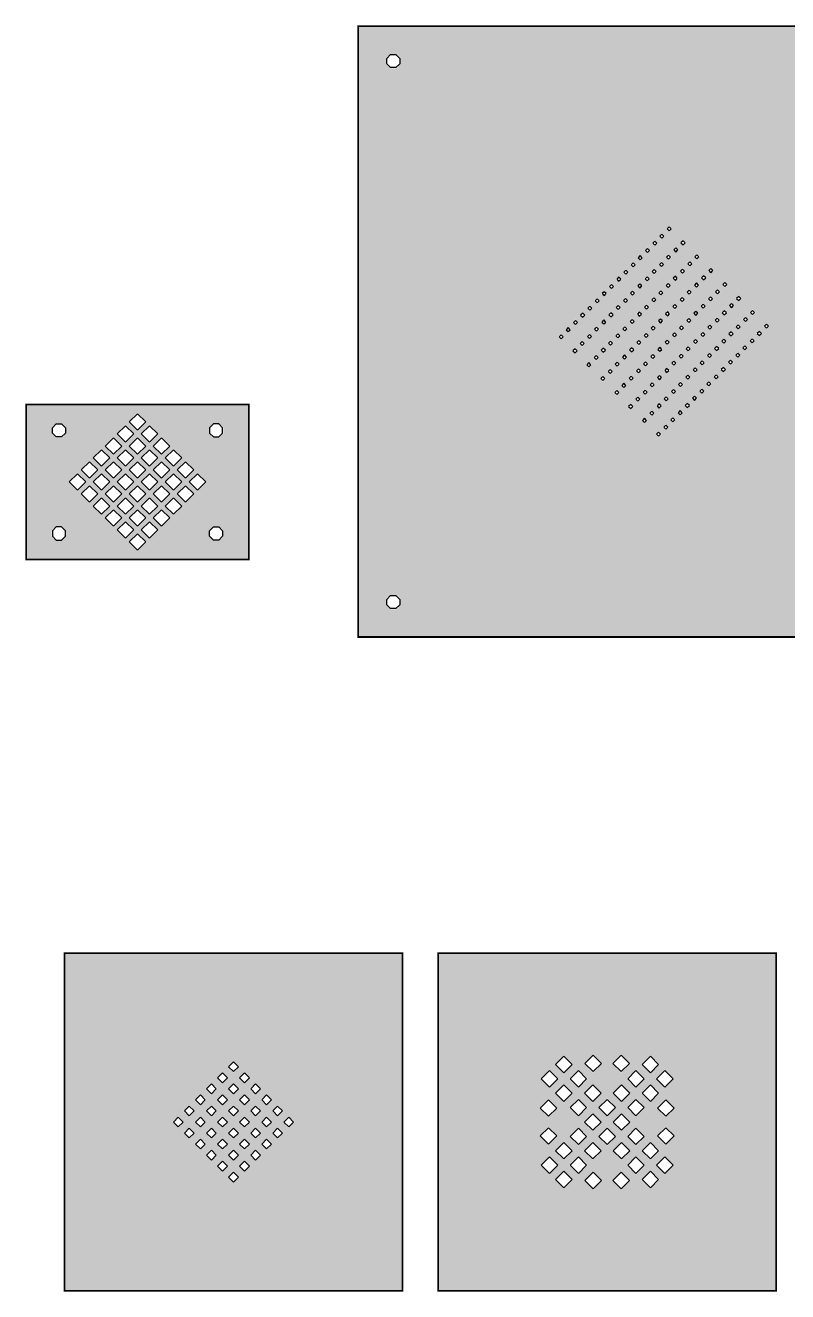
# Model space of a CAD drawing. Extents: x -11195 to 77029, y -42191 to 8336.
# Drawn here: x 9793 to 21021, y -10322 to 8336 of the extents above; entities that cross this region are included whole.
import ezdxf

# ---------------------------------------------------------------- set-up
doc = ezdxf.new("R2010")
doc.units = 13
doc.header["$MEASUREMENT"] = 0
doc.layers.get('0').update_dxf_attribs({"color": 6})
for name, color, linetype in [('L14D0 Au', 2, 'Continuous'), ('L16D0 Col', 254, 'Continuous'), ('L20D0 Key', 8, 'Continuous')]:
    doc.layers.add(name, color=color, linetype=linetype)

# ---------------------------------------------------------------- blocks, each defined once
blk = doc.blocks.new('SMALLPOST')
at = {"layer": 'L20D0 Key'}
blk.add_lwpolyline([(-39.799, -96.083), (-96.083, -39.799), (-96.083, 39.799), (-39.799, 96.083), (39.799, 96.083), (96.083, 39.799), (96.083, -39.799), (39.799, -96.083)], close=True, dxfattribs=at)
blk = doc.blocks.new('36.208.L')
at = {"layer": 'L14D0 Au'}
h = blk.add_hatch(color=256, dxfattribs=at)
h.dxf.hatch_style = 1
h.paths.add_polyline_path([(2755, 2005), (2842, 2005), (2905, 1943), (2905, 1855), (2842, 1793), (2755, 1793), (2692, 1855), (2692, 1943)], flags=16)
h.paths.add_polyline_path([(525, 275), (438, 275), (375, 337), (375, 425), (438, 487), (525, 487), (588, 425), (588, 337)], flags=16)
h.paths.add_polyline_path([(525, 2005), (438, 2005), (375, 1943), (375, 1855), (438, 1793), (525, 1793), (588, 1855), (588, 1943)], flags=16)
h.paths.add_polyline_path([(2755, 275), (2842, 275), (2905, 337), (2905, 425), (2842, 487), (2755, 487), (2692, 425), (2692, 337)], flags=16)
h.paths.add_polyline_path([(3270, 2270), (3270, 10), (10, 10), (10, 2270)])
h.paths.add_polyline_path([(1776, 2024), (1640, 2160), (1504, 2024), (1640, 1888)], flags=16)
h.paths.add_polyline_path([(1953, 1847), (1817, 1983), (1681, 1847), (1817, 1711)], flags=16)
h.paths.add_polyline_path([(2129, 1670), (1994, 1806), (1858, 1670), (1994, 1535)], flags=16)
h.paths.add_polyline_path([(2306, 1494), (2170, 1629), (2035, 1494), (2170, 1358)], flags=16)
h.paths.add_polyline_path([(2483, 1317), (2347, 1453), (2211, 1317), (2347, 1181)], flags=16)
h.paths.add_polyline_path([(2660, 1140), (2524, 1276), (2388, 1140), (2524, 1004)], flags=16)
h.paths.add_polyline_path([(1599, 1847), (1463, 1983), (1327, 1847), (1463, 1711)], flags=16)
h.paths.add_polyline_path([(1776, 1670), (1640, 1806), (1504, 1670), (1640, 1535)], flags=16)
h.paths.add_polyline_path([(1953, 1494), (1817, 1629), (1681, 1494), (1817, 1358)], flags=16)
h.paths.add_polyline_path([(2129, 1317), (1994, 1453), (1858, 1317), (1994, 1181)], flags=16)
h.paths.add_polyline_path([(2306, 1140), (2170, 1276), (2035, 1140), (2170, 1004)], flags=16)
h.paths.add_polyline_path([(2483, 963), (2347, 1099), (2211, 963), (2347, 827)], flags=16)
h.paths.add_polyline_path([(1422, 1670), (1286, 1806), (1151, 1670), (1286, 1535)], flags=16)
h.paths.add_polyline_path([(1599, 1494), (1463, 1629), (1327, 1494), (1463, 1358)], flags=16)
h.paths.add_polyline_path([(1776, 1317), (1640, 1453), (1504, 1317), (1640, 1181)], flags=16)
h.paths.add_polyline_path([(1953, 1140), (1817, 1276), (1681, 1140), (1817, 1004)], flags=16)
h.paths.add_polyline_path([(2129, 963), (1994, 1099), (1858, 963), (1994, 827)], flags=16)
h.paths.add_polyline_path([(2306, 786), (2170, 922), (2035, 786), (2170, 651)], flags=16)
h.paths.add_polyline_path([(1245, 1494), (1110, 1629), (974, 1494), (1110, 1358)], flags=16)
h.paths.add_polyline_path([(1422, 1317), (1286, 1453), (1151, 1317), (1286, 1181)], flags=16)
h.paths.add_polyline_path([(1599, 1140), (1463, 1276), (1327, 1140), (1463, 1004)], flags=16)
h.paths.add_polyline_path([(1776, 963), (1640, 1099), (1504, 963), (1640, 827)], flags=16)
h.paths.add_polyline_path([(1953, 786), (1817, 922), (1681, 786), (1817, 651)], flags=16)
h.paths.add_polyline_path([(2129, 610), (1994, 745), (1858, 610), (1994, 474)], flags=16)
h.paths.add_polyline_path([(1069, 1317), (933, 1453), (797, 1317), (933, 1181)], flags=16)
h.paths.add_polyline_path([(1245, 1140), (1110, 1276), (974, 1140), (1110, 1004)], flags=16)
h.paths.add_polyline_path([(1422, 963), (1286, 1099), (1151, 963), (1286, 827)], flags=16)
h.paths.add_polyline_path([(1599, 786), (1463, 922), (1327, 786), (1463, 651)], flags=16)
h.paths.add_polyline_path([(1776, 610), (1640, 745), (1504, 610), (1640, 474)], flags=16)
h.paths.add_polyline_path([(1953, 433), (1817, 569), (1681, 433), (1817, 297)], flags=16)
h.paths.add_polyline_path([(892, 1140), (756, 1276), (620, 1140), (756, 1004)], flags=16)
h.paths.add_polyline_path([(1069, 963), (933, 1099), (797, 963), (933, 827)], flags=16)
h.paths.add_polyline_path([(1245, 786), (1110, 922), (974, 786), (1110, 651)], flags=16)
h.paths.add_polyline_path([(1422, 610), (1286, 745), (1151, 610), (1286, 474)], flags=16)
h.paths.add_polyline_path([(1599, 433), (1463, 569), (1327, 433), (1463, 297)], flags=16)
h.paths.add_polyline_path([(1776, 256), (1640, 392), (1504, 256), (1640, 120)], flags=16)
at = {"layer": 'L16D0 Col', "const_width": 25}
blk.add_lwpolyline([(0, 2280), (3280, 2280), (3280, 0), (0, 0)], close=True, dxfattribs=at)
at = {"layer": 'L16D0 Col'}
for points in [[(1640, 1902), (1762, 2024), (1640, 2146), (1518, 2024)], [(1463, 1725), (1585, 1847), (1463, 1969), (1342, 1847)], [(1817, 1725), (1938, 1847), (1817, 1969), (1695, 1847)], [(1286, 1549), (1408, 1670), (1286, 1792), (1165, 1670)], [(1640, 1549), (1762, 1670), (1640, 1792), (1518, 1670)], [(1994, 1549), (2115, 1670), (1994, 1792), (1872, 1670)], [(1110, 1372), (1231, 1494), (1110, 1615), (988, 1494)], [(1463, 1372), (1585, 1494), (1463, 1615), (1342, 1494)], [(1817, 1372), (1938, 1494), (1817, 1615), (1695, 1494)], [(2170, 1372), (2292, 1494), (2170, 1615), (2049, 1494)], [(933, 1195), (1055, 1317), (933, 1438), (811, 1317)], [(1286, 1195), (1408, 1317), (1286, 1438), (1165, 1317)], [(1640, 1195), (1762, 1317), (1640, 1438), (1518, 1317)], [(1994, 1195), (2115, 1317), (1994, 1438), (1872, 1317)], [(2347, 1195), (2469, 1317), (2347, 1438), (2225, 1317)], [(756, 1018), (878, 1140), (756, 1262), (634, 1140)], [(1110, 1018), (1231, 1140), (1110, 1262), (988, 1140)], [(1463, 1018), (1585, 1140), (1463, 1262), (1342, 1140)], [(1817, 1018), (1938, 1140), (1817, 1262), (1695, 1140)], [(2170, 1018), (2292, 1140), (2170, 1262), (2049, 1140)], [(2524, 1018), (2646, 1140), (2524, 1262), (2402, 1140)], [(933, 842), (1055, 963), (933, 1085), (811, 963)], [(1286, 842), (1408, 963), (1286, 1085), (1165, 963)], [(1640, 842), (1762, 963), (1640, 1085), (1518, 963)], [(1994, 842), (2115, 963), (1994, 1085), (1872, 963)], [(2347, 842), (2469, 963), (2347, 1085), (2225, 963)], [(1110, 665), (1231, 786), (1110, 908), (988, 786)], [(1463, 665), (1585, 786), (1463, 908), (1342, 786)], [(1817, 665), (1938, 786), (1817, 908), (1695, 786)], [(2170, 665), (2292, 786), (2170, 908), (2049, 786)], [(1286, 488), (1408, 610), (1286, 731), (1165, 610)], [(1640, 488), (1762, 610), (1640, 731), (1518, 610)], [(1994, 488), (2115, 610), (1994, 731), (1872, 610)], [(1463, 311), (1585, 433), (1463, 555), (1342, 433)], [(1640, 134), (1762, 256), (1640, 378), (1518, 256)], [(1817, 311), (1938, 433), (1817, 555), (1695, 433)]]:
    blk.add_lwpolyline(points, close=True, dxfattribs=at)
at = {"rotation": 180}
blk.add_blockref('SMALLPOST', (482, 1899), dxfattribs=at)
at = {"xscale": -1, "rotation": 180}
blk.add_blockref('SMALLPOST', (2798, 1899), dxfattribs=at)
at = {"xscale": -1}
blk.add_blockref('SMALLPOST', (482, 381), dxfattribs=at)
blk.add_blockref('SMALLPOST', (2798, 381))
blk = doc.blocks.new('128.70.L')
at = {"layer": 'L14D0 Au'}
h = blk.add_hatch(color=256, dxfattribs=at)
h.dxf.hatch_style = 1
h.paths.add_polyline_path([(10, 10), (10, 8990), (8990, 8990), (8990, 10)])
h.paths.add_polyline_path([(8591, 559), (8529, 621), (8441, 621), (8379, 559), (8379, 471), (8441, 409), (8529, 409), (8591, 471)], flags=16)
h.paths.add_polyline_path([(621, 559), (559, 621), (471, 621), (409, 559), (409, 471), (471, 409), (559, 409), (621, 471)], flags=16)
h.paths.add_polyline_path([(8591, 8529), (8529, 8591), (8441, 8591), (8379, 8529), (8379, 8441), (8441, 8379), (8529, 8379), (8591, 8441)], flags=16)
h.paths.add_polyline_path([(621, 8529), (559, 8591), (471, 8591), (409, 8529), (409, 8441), (471, 8379), (559, 8379), (621, 8441)], flags=16)
h.paths.add_polyline_path([(3729, 5209), (3685, 5165), (3729, 5121), (3773, 5165)], flags=16)
h.paths.add_polyline_path([(3623, 5102), (3579, 5059), (3623, 5015), (3667, 5059)], flags=16)
h.paths.add_polyline_path([(3517, 4996), (3473, 4953), (3517, 4909), (3561, 4953)], flags=16)
h.paths.add_polyline_path([(3411, 4890), (3367, 4846), (3411, 4803), (3455, 4846)], flags=16)
h.paths.add_polyline_path([(3305, 4784), (3261, 4740), (3305, 4697), (3349, 4740)], flags=16)
h.paths.add_polyline_path([(3199, 4678), (3155, 4634), (3199, 4591), (3243, 4634)], flags=16)
h.paths.add_polyline_path([(3093, 4572), (3049, 4528), (3093, 4484), (3137, 4528)], flags=16)
h.paths.add_polyline_path([(2987, 4466), (2943, 4422), (2987, 4378), (3031, 4422)], flags=16)
h.paths.add_polyline_path([(3934, 5003), (3890, 4960), (3934, 4916), (3978, 4960)], flags=16)
h.paths.add_polyline_path([(3828, 4897), (3784, 4854), (3828, 4810), (3872, 4854)], flags=16)
h.paths.add_polyline_path([(3722, 4791), (3678, 4747), (3722, 4704), (3766, 4747)], flags=16)
h.paths.add_polyline_path([(3616, 4685), (3572, 4641), (3616, 4598), (3660, 4641)], flags=16)
h.paths.add_polyline_path([(3510, 4579), (3466, 4535), (3510, 4492), (3554, 4535)], flags=16)
h.paths.add_polyline_path([(3404, 4473), (3360, 4429), (3404, 4385), (3448, 4429)], flags=16)
h.paths.add_polyline_path([(3298, 4367), (3254, 4323), (3298, 4279), (3342, 4323)], flags=16)
h.paths.add_polyline_path([(3192, 4261), (3148, 4217), (3192, 4173), (3236, 4217)], flags=16)
h.paths.add_polyline_path([(4139, 4798), (4096, 4755), (4139, 4711), (4183, 4755)], flags=16)
h.paths.add_polyline_path([(4033, 4692), (3989, 4648), (4033, 4605), (4077, 4648)], flags=16)
h.paths.add_polyline_path([(3927, 4586), (3883, 4542), (3927, 4499), (3971, 4542)], flags=16)
h.paths.add_polyline_path([(3821, 4480), (3777, 4436), (3821, 4393), (3865, 4436)], flags=16)
h.paths.add_polyline_path([(3715, 4374), (3671, 4330), (3715, 4286), (3759, 4330)], flags=16)
h.paths.add_polyline_path([(3609, 4268), (3565, 4224), (3609, 4180), (3653, 4224)], flags=16)
h.paths.add_polyline_path([(3503, 4162), (3459, 4118), (3503, 4074), (3547, 4118)], flags=16)
h.paths.add_polyline_path([(3397, 4056), (3353, 4012), (3397, 3968), (3441, 4012)], flags=16)
h.paths.add_polyline_path([(4344, 4593), (4301, 4549), (4344, 4506), (4388, 4549)], flags=16)
h.paths.add_polyline_path([(4238, 4487), (4195, 4443), (4238, 4400), (4282, 4443)], flags=16)
h.paths.add_polyline_path([(4132, 4381), (4088, 4337), (4132, 4294), (4176, 4337)], flags=16)
h.paths.add_polyline_path([(4026, 4275), (3982, 4231), (4026, 4187), (4070, 4231)], flags=16)
h.paths.add_polyline_path([(3920, 4169), (3876, 4125), (3920, 4081), (3964, 4125)], flags=16)
h.paths.add_polyline_path([(3814, 4063), (3770, 4019), (3814, 3975), (3858, 4019)], flags=16)
h.paths.add_polyline_path([(3708, 3957), (3664, 3913), (3708, 3869), (3752, 3913)], flags=16)
h.paths.add_polyline_path([(3602, 3851), (3558, 3807), (3602, 3763), (3646, 3807)], flags=16)
h.paths.add_polyline_path([(5165, 3685), (5209, 3729), (5165, 3773), (5121, 3729)], flags=16)
h.paths.add_polyline_path([(5059, 3579), (5102, 3623), (5059, 3667), (5015, 3623)], flags=16)
h.paths.add_polyline_path([(4953, 3473), (4996, 3517), (4953, 3561), (4909, 3517)], flags=16)
h.paths.add_polyline_path([(4846, 3367), (4890, 3411), (4846, 3455), (4803, 3411)], flags=16)
h.paths.add_polyline_path([(4740, 3261), (4784, 3305), (4740, 3349), (4697, 3305)], flags=16)
h.paths.add_polyline_path([(4634, 3155), (4678, 3199), (4634, 3243), (4591, 3199)], flags=16)
h.paths.add_polyline_path([(4528, 3049), (4572, 3093), (4528, 3137), (4484, 3093)], flags=16)
h.paths.add_polyline_path([(4422, 2943), (4466, 2987), (4422, 3031), (4378, 2987)], flags=16)
h.paths.add_polyline_path([(4960, 3890), (5003, 3934), (4960, 3978), (4916, 3934)], flags=16)
h.paths.add_polyline_path([(4854, 3784), (4897, 3828), (4854, 3872), (4810, 3828)], flags=16)
h.paths.add_polyline_path([(4747, 3678), (4791, 3722), (4747, 3766), (4704, 3722)], flags=16)
h.paths.add_polyline_path([(4641, 3572), (4685, 3616), (4641, 3660), (4598, 3616)], flags=16)
h.paths.add_polyline_path([(4535, 3466), (4579, 3510), (4535, 3554), (4492, 3510)], flags=16)
h.paths.add_polyline_path([(4429, 3360), (4473, 3404), (4429, 3448), (4385, 3404)], flags=16)
h.paths.add_polyline_path([(4323, 3254), (4367, 3298), (4323, 3342), (4279, 3298)], flags=16)
h.paths.add_polyline_path([(4217, 3148), (4261, 3192), (4217, 3236), (4173, 3192)], flags=16)
h.paths.add_polyline_path([(4755, 4096), (4798, 4139), (4755, 4183), (4711, 4139)], flags=16)
h.paths.add_polyline_path([(4648, 3989), (4692, 4033), (4648, 4077), (4605, 4033)], flags=16)
h.paths.add_polyline_path([(4542, 3883), (4586, 3927), (4542, 3971), (4499, 3927)], flags=16)
h.paths.add_polyline_path([(4436, 3777), (4480, 3821), (4436, 3865), (4393, 3821)], flags=16)
h.paths.add_polyline_path([(4330, 3671), (4374, 3715), (4330, 3759), (4286, 3715)], flags=16)
h.paths.add_polyline_path([(4224, 3565), (4268, 3609), (4224, 3653), (4180, 3609)], flags=16)
h.paths.add_polyline_path([(4118, 3459), (4162, 3503), (4118, 3547), (4074, 3503)], flags=16)
h.paths.add_polyline_path([(4012, 3353), (4056, 3397), (4012, 3441), (3968, 3397)], flags=16)
h.paths.add_polyline_path([(4549, 4301), (4593, 4344), (4549, 4388), (4506, 4344)], flags=16)
h.paths.add_polyline_path([(4443, 4195), (4487, 4238), (4443, 4282), (4400, 4238)], flags=16)
h.paths.add_polyline_path([(4337, 4088), (4381, 4132), (4337, 4176), (4294, 4132)], flags=16)
h.paths.add_polyline_path([(4231, 3982), (4275, 4026), (4231, 4070), (4187, 4026)], flags=16)
h.paths.add_polyline_path([(4125, 3876), (4169, 3920), (4125, 3964), (4081, 3920)], flags=16)
h.paths.add_polyline_path([(4019, 3770), (4063, 3814), (4019, 3858), (3975, 3814)], flags=16)
h.paths.add_polyline_path([(3913, 3664), (3957, 3708), (3913, 3752), (3869, 3708)], flags=16)
h.paths.add_polyline_path([(3807, 3558), (3851, 3602), (3807, 3646), (3763, 3602)], flags=16)
h.paths.add_polyline_path([(3835, 5315), (3791, 5271), (3835, 5227), (3879, 5271)], flags=16)
h.paths.add_polyline_path([(3941, 5421), (3898, 5377), (3941, 5333), (3985, 5377)], flags=16)
h.paths.add_polyline_path([(4047, 5527), (4004, 5483), (4047, 5439), (4091, 5483)], flags=16)
h.paths.add_polyline_path([(4154, 5633), (4110, 5589), (4154, 5545), (4197, 5589)], flags=16)
h.paths.add_polyline_path([(4260, 5739), (4216, 5695), (4260, 5651), (4303, 5695)], flags=16)
h.paths.add_polyline_path([(4366, 5845), (4322, 5801), (4366, 5757), (4409, 5801)], flags=16)
h.paths.add_polyline_path([(4472, 5951), (4428, 5907), (4472, 5863), (4516, 5907)], flags=16)
h.paths.add_polyline_path([(4578, 6057), (4534, 6013), (4578, 5969), (4622, 6013)], flags=16)
h.paths.add_polyline_path([(4040, 5110), (3997, 5066), (4040, 5022), (4084, 5066)], flags=16)
h.paths.add_polyline_path([(4146, 5216), (4103, 5172), (4146, 5128), (4190, 5172)], flags=16)
h.paths.add_polyline_path([(4253, 5322), (4209, 5278), (4253, 5234), (4296, 5278)], flags=16)
h.paths.add_polyline_path([(4359, 5428), (4315, 5384), (4359, 5340), (4402, 5384)], flags=16)
h.paths.add_polyline_path([(4465, 5534), (4421, 5490), (4465, 5446), (4508, 5490)], flags=16)
h.paths.add_polyline_path([(4571, 5640), (4527, 5596), (4571, 5552), (4615, 5596)], flags=16)
h.paths.add_polyline_path([(4677, 5746), (4633, 5702), (4677, 5658), (4721, 5702)], flags=16)
h.paths.add_polyline_path([(4783, 5852), (4739, 5808), (4783, 5764), (4827, 5808)], flags=16)
h.paths.add_polyline_path([(4245, 4904), (4202, 4861), (4245, 4817), (4289, 4861)], flags=16)
h.paths.add_polyline_path([(4352, 5011), (4308, 4967), (4352, 4923), (4395, 4967)], flags=16)
h.paths.add_polyline_path([(4458, 5117), (4414, 5073), (4458, 5029), (4501, 5073)], flags=16)
h.paths.add_polyline_path([(4564, 5223), (4520, 5179), (4564, 5135), (4607, 5179)], flags=16)
h.paths.add_polyline_path([(4670, 5329), (4626, 5285), (4670, 5241), (4714, 5285)], flags=16)
h.paths.add_polyline_path([(4776, 5435), (4732, 5391), (4776, 5347), (4820, 5391)], flags=16)
h.paths.add_polyline_path([(4882, 5541), (4838, 5497), (4882, 5453), (4926, 5497)], flags=16)
h.paths.add_polyline_path([(4988, 5647), (4944, 5603), (4988, 5559), (5032, 5603)], flags=16)
h.paths.add_polyline_path([(4451, 4699), (4407, 4656), (4451, 4612), (4494, 4656)], flags=16)
h.paths.add_polyline_path([(4557, 4805), (4513, 4762), (4557, 4718), (4600, 4762)], flags=16)
h.paths.add_polyline_path([(4663, 4912), (4619, 4868), (4663, 4824), (4706, 4868)], flags=16)
h.paths.add_polyline_path([(4769, 5018), (4725, 4974), (4769, 4930), (4813, 4974)], flags=16)
h.paths.add_polyline_path([(4875, 5124), (4831, 5080), (4875, 5036), (4919, 5080)], flags=16)
h.paths.add_polyline_path([(4981, 5230), (4937, 5186), (4981, 5142), (5025, 5186)], flags=16)
h.paths.add_polyline_path([(5087, 5336), (5043, 5292), (5087, 5248), (5131, 5292)], flags=16)
h.paths.add_polyline_path([(5193, 5442), (5149, 5398), (5193, 5354), (5237, 5398)], flags=16)
h.paths.add_polyline_path([(5271, 3791), (5315, 3835), (5271, 3879), (5227, 3835)], flags=16)
h.paths.add_polyline_path([(5377, 3898), (5421, 3941), (5377, 3985), (5333, 3941)], flags=16)
h.paths.add_polyline_path([(5483, 4004), (5527, 4047), (5483, 4091), (5439, 4047)], flags=16)
h.paths.add_polyline_path([(5589, 4110), (5633, 4154), (5589, 4197), (5545, 4154)], flags=16)
h.paths.add_polyline_path([(5695, 4216), (5739, 4260), (5695, 4303), (5651, 4260)], flags=16)
h.paths.add_polyline_path([(5801, 4322), (5845, 4366), (5801, 4409), (5757, 4366)], flags=16)
h.paths.add_polyline_path([(5907, 4428), (5951, 4472), (5907, 4516), (5863, 4472)], flags=16)
h.paths.add_polyline_path([(6013, 4534), (6057, 4578), (6013, 4622), (5969, 4578)], flags=16)
h.paths.add_polyline_path([(5066, 3997), (5110, 4040), (5066, 4084), (5022, 4040)], flags=16)
h.paths.add_polyline_path([(5172, 4103), (5216, 4146), (5172, 4190), (5128, 4146)], flags=16)
h.paths.add_polyline_path([(5278, 4209), (5322, 4253), (5278, 4296), (5234, 4253)], flags=16)
h.paths.add_polyline_path([(5384, 4315), (5428, 4359), (5384, 4402), (5340, 4359)], flags=16)
h.paths.add_polyline_path([(5490, 4421), (5534, 4465), (5490, 4508), (5446, 4465)], flags=16)
h.paths.add_polyline_path([(5596, 4527), (5640, 4571), (5596, 4615), (5552, 4571)], flags=16)
h.paths.add_polyline_path([(5702, 4633), (5746, 4677), (5702, 4721), (5658, 4677)], flags=16)
h.paths.add_polyline_path([(5808, 4739), (5852, 4783), (5808, 4827), (5764, 4783)], flags=16)
h.paths.add_polyline_path([(4861, 4202), (4904, 4245), (4861, 4289), (4817, 4245)], flags=16)
h.paths.add_polyline_path([(4967, 4308), (5011, 4352), (4967, 4395), (4923, 4352)], flags=16)
h.paths.add_polyline_path([(5073, 4414), (5117, 4458), (5073, 4501), (5029, 4458)], flags=16)
h.paths.add_polyline_path([(5179, 4520), (5223, 4564), (5179, 4607), (5135, 4564)], flags=16)
h.paths.add_polyline_path([(5285, 4626), (5329, 4670), (5285, 4714), (5241, 4670)], flags=16)
h.paths.add_polyline_path([(5391, 4732), (5435, 4776), (5391, 4820), (5347, 4776)], flags=16)
h.paths.add_polyline_path([(5497, 4838), (5541, 4882), (5497, 4926), (5453, 4882)], flags=16)
h.paths.add_polyline_path([(5603, 4944), (5647, 4988), (5603, 5032), (5559, 4988)], flags=16)
h.paths.add_polyline_path([(4656, 4407), (4699, 4451), (4656, 4494), (4612, 4451)], flags=16)
h.paths.add_polyline_path([(4762, 4513), (4805, 4557), (4762, 4600), (4718, 4557)], flags=16)
h.paths.add_polyline_path([(4868, 4619), (4912, 4663), (4868, 4706), (4824, 4663)], flags=16)
h.paths.add_polyline_path([(4974, 4725), (5018, 4769), (4974, 4813), (4930, 4769)], flags=16)
h.paths.add_polyline_path([(5080, 4831), (5124, 4875), (5080, 4919), (5036, 4875)], flags=16)
h.paths.add_polyline_path([(5186, 4937), (5230, 4981), (5186, 5025), (5142, 4981)], flags=16)
h.paths.add_polyline_path([(5292, 5043), (5336, 5087), (5292, 5131), (5248, 5087)], flags=16)
h.paths.add_polyline_path([(5398, 5149), (5442, 5193), (5398, 5237), (5354, 5193)], flags=16)
at = {"layer": 'L16D0 Col', "const_width": 25}
blk.add_lwpolyline([(9000, 0), (0, 0), (0, 9000), (9000, 9000)], close=True, dxfattribs=at)
at = {"layer": 'L16D0 Col'}
for points in [[(4607, 6013), (4578, 6043), (4548, 6013), (4578, 5984)], [(4395, 5801), (4366, 5831), (4336, 5801), (4366, 5771)], [(4501, 5907), (4472, 5937), (4442, 5907), (4472, 5877)], [(4813, 5808), (4783, 5838), (4753, 5808), (4783, 5778)], [(4183, 5589), (4154, 5619), (4124, 5589), (4154, 5559)], [(4289, 5695), (4260, 5725), (4230, 5695), (4260, 5665)], [(4600, 5596), (4571, 5626), (4541, 5596), (4571, 5566)], [(4706, 5702), (4677, 5732), (4647, 5702), (4677, 5672)], [(5018, 5603), (4988, 5633), (4958, 5603), (4988, 5573)], [(4077, 5483), (4047, 5513), (4018, 5483), (4047, 5453)], [(4388, 5384), (4359, 5414), (4329, 5384), (4359, 5354)], [(4494, 5490), (4465, 5520), (4435, 5490), (4465, 5460)], [(4805, 5391), (4776, 5421), (4746, 5391), (4776, 5361)], [(4912, 5497), (4882, 5527), (4852, 5497), (4882, 5467)], [(5223, 5398), (5193, 5428), (5163, 5398), (5193, 5368)], [(3865, 5271), (3835, 5300), (3806, 5271), (3835, 5241)], [(3971, 5377), (3941, 5407), (3912, 5377), (3941, 5347)], [(4282, 5278), (4253, 5308), (4223, 5278), (4253, 5248)], [(4699, 5285), (4670, 5315), (4640, 5285), (4670, 5255)], [(5117, 5292), (5087, 5322), (5057, 5292), (5087, 5262)], [(3653, 5059), (3623, 5088), (3593, 5059), (3623, 5029)], [(3759, 5165), (3729, 5194), (3700, 5165), (3729, 5135)], [(4070, 5066), (4040, 5095), (4011, 5066), (4040, 5036)], [(4176, 5172), (4146, 5201), (4117, 5172), (4146, 5142)], [(4487, 5073), (4458, 5102), (4428, 5073), (4458, 5043)], [(4593, 5179), (4564, 5209), (4534, 5179), (4564, 5149)], [(4904, 5080), (4875, 5110), (4845, 5080), (4875, 5050)], [(5011, 5186), (4981, 5216), (4951, 5186), (4981, 5156)], [(5262, 5087), (5292, 5057), (5322, 5087), (5292, 5117)], [(5368, 5193), (5398, 5163), (5428, 5193), (5398, 5223)], [(3441, 4846), (3411, 4876), (3381, 4846), (3411, 4817)], [(3547, 4953), (3517, 4982), (3487, 4953), (3517, 4923)], [(3858, 4854), (3828, 4883), (3799, 4854), (3828, 4824)], [(3964, 4960), (3934, 4989), (3905, 4960), (3934, 4930)], [(4275, 4861), (4245, 4890), (4216, 4861), (4245, 4831)], [(4381, 4967), (4352, 4996), (4322, 4967), (4352, 4937)], [(4692, 4868), (4663, 4897), (4633, 4868), (4663, 4838)], [(4798, 4974), (4769, 5003), (4739, 4974), (4769, 4944)], [(5050, 4875), (5080, 4845), (5110, 4875), (5080, 4904)], [(5156, 4981), (5186, 4951), (5216, 4981), (5186, 5011)], [(5467, 4882), (5497, 4852), (5527, 4882), (5497, 4912)], [(5573, 4988), (5603, 4958), (5633, 4988), (5603, 5018)], [(3335, 4740), (3305, 4770), (3275, 4740), (3305, 4711)], [(3646, 4641), (3616, 4671), (3586, 4641), (3616, 4612)], [(3752, 4747), (3722, 4777), (3692, 4747), (3722, 4718)], [(4063, 4648), (4033, 4678), (4004, 4648), (4033, 4619)], [(4169, 4755), (4139, 4784), (4110, 4755), (4139, 4725)], [(4480, 4656), (4451, 4685), (4421, 4656), (4451, 4626)], [(4586, 4762), (4557, 4791), (4527, 4762), (4557, 4732)], [(4838, 4663), (4868, 4633), (4897, 4663), (4868, 4692)], [(4944, 4769), (4974, 4739), (5003, 4769), (4974, 4798)], [(5255, 4670), (5285, 4640), (5315, 4670), (5285, 4699)], [(5361, 4776), (5391, 4746), (5421, 4776), (5391, 4805)], [(5672, 4677), (5702, 4647), (5732, 4677), (5702, 4706)], [(5778, 4783), (5808, 4753), (5838, 4783), (5808, 4813)], [(3123, 4528), (3093, 4558), (3063, 4528), (3093, 4499)], [(3229, 4634), (3199, 4664), (3169, 4634), (3199, 4605)], [(3540, 4535), (3510, 4565), (3480, 4535), (3510, 4506)], [(3957, 4542), (3927, 4572), (3898, 4542), (3927, 4513)], [(4374, 4549), (4344, 4579), (4315, 4549), (4344, 4520)], [(4626, 4451), (4656, 4421), (4685, 4451), (4656, 4480)], [(4732, 4557), (4762, 4527), (4791, 4557), (4762, 4586)], [(5043, 4458), (5073, 4428), (5102, 4458), (5073, 4487)], [(5149, 4564), (5179, 4534), (5209, 4564), (5179, 4593)], [(5460, 4465), (5490, 4435), (5520, 4465), (5490, 4494)], [(5566, 4571), (5596, 4541), (5626, 4571), (5596, 4600)], [(5877, 4472), (5907, 4442), (5937, 4472), (5907, 4501)], [(5984, 4578), (6013, 4548), (6043, 4578), (6013, 4607)], [(3016, 4422), (2987, 4452), (2957, 4422), (2987, 4393)], [(3328, 4323), (3298, 4353), (3268, 4323), (3298, 4294)], [(3434, 4429), (3404, 4459), (3374, 4429), (3404, 4400)], [(3745, 4330), (3715, 4360), (3685, 4330), (3715, 4301)], [(3851, 4436), (3821, 4466), (3791, 4436), (3821, 4407)], [(4162, 4337), (4132, 4367), (4103, 4337), (4132, 4308)], [(4268, 4443), (4238, 4473), (4209, 4443), (4238, 4414)], [(4520, 4344), (4549, 4315), (4579, 4344), (4549, 4374)], [(4937, 4352), (4967, 4322), (4996, 4352), (4967, 4381)], [(5354, 4359), (5384, 4329), (5414, 4359), (5384, 4388)], [(5771, 4366), (5801, 4336), (5831, 4366), (5801, 4395)], [(3222, 4217), (3192, 4247), (3162, 4217), (3192, 4187)], [(3533, 4118), (3503, 4148), (3473, 4118), (3503, 4088)], [(3639, 4224), (3609, 4254), (3579, 4224), (3609, 4195)], [(3950, 4125), (3920, 4155), (3890, 4125), (3920, 4096)], [(4056, 4231), (4026, 4261), (3997, 4231), (4026, 4202)], [(4308, 4132), (4337, 4103), (4367, 4132), (4337, 4162)], [(4414, 4238), (4443, 4209), (4473, 4238), (4443, 4268)], [(4725, 4139), (4755, 4110), (4784, 4139), (4755, 4169)], [(4831, 4245), (4861, 4216), (4890, 4245), (4861, 4275)], [(5142, 4146), (5172, 4117), (5201, 4146), (5172, 4176)], [(5248, 4253), (5278, 4223), (5308, 4253), (5278, 4282)], [(5559, 4154), (5589, 4124), (5619, 4154), (5589, 4183)], [(5665, 4260), (5695, 4230), (5725, 4260), (5695, 4289)], [(3427, 4012), (3397, 4042), (3367, 4012), (3397, 3982)], [(3738, 3913), (3708, 3943), (3678, 3913), (3708, 3883)], [(3844, 4019), (3814, 4049), (3784, 4019), (3814, 3989)], [(4096, 3920), (4125, 3890), (4155, 3920), (4125, 3950)], [(4202, 4026), (4231, 3997), (4261, 4026), (4231, 4056)], [(4513, 3927), (4542, 3898), (4572, 3927), (4542, 3957)], [(4619, 4033), (4648, 4004), (4678, 4033), (4648, 4063)], [(4930, 3934), (4960, 3905), (4989, 3934), (4960, 3964)], [(5036, 4040), (5066, 4011), (5095, 4040), (5066, 4070)], [(5347, 3941), (5377, 3912), (5407, 3941), (5377, 3971)], [(5453, 4047), (5483, 4018), (5513, 4047), (5483, 4077)], [(3632, 3807), (3602, 3837), (3572, 3807), (3602, 3777)], [(3883, 3708), (3913, 3678), (3943, 3708), (3913, 3738)], [(3989, 3814), (4019, 3784), (4049, 3814), (4019, 3844)], [(4301, 3715), (4330, 3685), (4360, 3715), (4330, 3745)], [(4407, 3821), (4436, 3791), (4466, 3821), (4436, 3851)], [(4718, 3722), (4747, 3692), (4777, 3722), (4747, 3752)], [(4824, 3828), (4854, 3799), (4883, 3828), (4854, 3858)], [(5135, 3729), (5165, 3700), (5194, 3729), (5165, 3759)], [(5241, 3835), (5271, 3806), (5300, 3835), (5271, 3865)], [(3777, 3602), (3807, 3572), (3837, 3602), (3807, 3632)], [(4195, 3609), (4224, 3579), (4254, 3609), (4224, 3639)], [(4612, 3616), (4641, 3586), (4671, 3616), (4641, 3646)], [(4923, 3517), (4953, 3487), (4982, 3517), (4953, 3547)], [(5029, 3623), (5059, 3593), (5088, 3623), (5059, 3653)], [(3982, 3397), (4012, 3367), (4042, 3397), (4012, 3427)], [(4088, 3503), (4118, 3473), (4148, 3503), (4118, 3533)], [(4400, 3404), (4429, 3374), (4459, 3404), (4429, 3434)], [(4506, 3510), (4535, 3480), (4565, 3510), (4535, 3540)], [(4817, 3411), (4846, 3381), (4876, 3411), (4846, 3441)], [(4187, 3192), (4217, 3162), (4247, 3192), (4217, 3222)], [(4294, 3298), (4323, 3268), (4353, 3298), (4323, 3328)], [(4605, 3199), (4634, 3169), (4664, 3199), (4634, 3229)], [(4711, 3305), (4740, 3275), (4770, 3305), (4740, 3335)], [(4393, 2987), (4422, 2957), (4452, 2987), (4422, 3016)], [(4499, 3093), (4528, 3063), (4558, 3093), (4528, 3123)]]:
    blk.add_lwpolyline(points, close=True, dxfattribs=at)
at = {"xscale": -1, "yscale": -1, "rotation": 315.0000000000002}
for p in [(515, 8485), (8485, 8485), (515, 515), (8485, 515)]:
    blk.add_blockref('SMALLPOST', p, dxfattribs=at)
blk = doc.blocks.new('32.130.I')
at = {"layer": 'L14D0 Au'}
h = blk.add_hatch(color=256, dxfattribs=at)
h.dxf.hatch_style = 1
h.paths.add_polyline_path([(3301, 2401), (3387, 2487), (3301, 2574), (3214, 2487)], flags=16)
h.paths.add_polyline_path([(3138, 2239), (3224, 2325), (3138, 2411), (3052, 2325)], flags=16)
h.paths.add_polyline_path([(2975, 2076), (3062, 2162), (2975, 2248), (2889, 2162)], flags=16)
h.paths.add_polyline_path([(2813, 1913), (2899, 2000), (2813, 2086), (2727, 2000)], flags=16)
h.paths.add_polyline_path([(2650, 1751), (2736, 1837), (2650, 1923), (2564, 1837)], flags=16)
h.paths.add_polyline_path([(2487, 1588), (2574, 1674), (2487, 1761), (2401, 1674)], flags=16)
h.paths.add_polyline_path([(3138, 2564), (3224, 2650), (3138, 2736), (3052, 2650)], flags=16)
h.paths.add_polyline_path([(2975, 2401), (3062, 2487), (2975, 2574), (2889, 2487)], flags=16)
h.paths.add_polyline_path([(2813, 2239), (2899, 2325), (2813, 2411), (2727, 2325)], flags=16)
h.paths.add_polyline_path([(2650, 2076), (2736, 2162), (2650, 2248), (2564, 2162)], flags=16)
h.paths.add_polyline_path([(2487, 1913), (2574, 2000), (2487, 2086), (2401, 2000)], flags=16)
h.paths.add_polyline_path([(2325, 1751), (2411, 1837), (2325, 1923), (2239, 1837)], flags=16)
h.paths.add_polyline_path([(2975, 2727), (3062, 2813), (2975, 2899), (2889, 2813)], flags=16)
h.paths.add_polyline_path([(2813, 2564), (2899, 2650), (2813, 2736), (2727, 2650)], flags=16)
h.paths.add_polyline_path([(2650, 2401), (2736, 2487), (2650, 2574), (2564, 2487)], flags=16)
h.paths.add_polyline_path([(2487, 2239), (2574, 2325), (2487, 2411), (2401, 2325)], flags=16)
h.paths.add_polyline_path([(2325, 2076), (2411, 2162), (2325, 2248), (2239, 2162)], flags=16)
h.paths.add_polyline_path([(2162, 1913), (2248, 2000), (2162, 2086), (2076, 2000)], flags=16)
h.paths.add_polyline_path([(2813, 2889), (2899, 2975), (2813, 3062), (2727, 2975)], flags=16)
h.paths.add_polyline_path([(2650, 2727), (2736, 2813), (2650, 2899), (2564, 2813)], flags=16)
h.paths.add_polyline_path([(2487, 2564), (2574, 2650), (2487, 2736), (2401, 2650)], flags=16)
h.paths.add_polyline_path([(2325, 2401), (2411, 2487), (2325, 2574), (2239, 2487)], flags=16)
h.paths.add_polyline_path([(2162, 2239), (2248, 2325), (2162, 2411), (2076, 2325)], flags=16)
h.paths.add_polyline_path([(2000, 2076), (2086, 2162), (2000, 2248), (1913, 2162)], flags=16)
h.paths.add_polyline_path([(2650, 3052), (2736, 3138), (2650, 3224), (2564, 3138)], flags=16)
h.paths.add_polyline_path([(2487, 2889), (2574, 2975), (2487, 3062), (2401, 2975)], flags=16)
h.paths.add_polyline_path([(2325, 2727), (2411, 2813), (2325, 2899), (2239, 2813)], flags=16)
h.paths.add_polyline_path([(2162, 2564), (2248, 2650), (2162, 2736), (2076, 2650)], flags=16)
h.paths.add_polyline_path([(2000, 2401), (2086, 2487), (2000, 2574), (1913, 2487)], flags=16)
h.paths.add_polyline_path([(1837, 2239), (1923, 2325), (1837, 2411), (1751, 2325)], flags=16)
h.paths.add_polyline_path([(2487, 3214), (2574, 3301), (2487, 3387), (2401, 3301)], flags=16)
h.paths.add_polyline_path([(2325, 3052), (2411, 3138), (2325, 3224), (2239, 3138)], flags=16)
h.paths.add_polyline_path([(2162, 2889), (2248, 2975), (2162, 3062), (2076, 2975)], flags=16)
h.paths.add_polyline_path([(2000, 2727), (2086, 2813), (2000, 2899), (1913, 2813)], flags=16)
h.paths.add_polyline_path([(1837, 2564), (1923, 2650), (1837, 2736), (1751, 2650)], flags=16)
h.paths.add_polyline_path([(1674, 2401), (1761, 2487), (1674, 2574), (1588, 2487)], flags=16)
h.paths.add_polyline_path([(10, 10), (10, 4965), (4965, 4965), (4965, 10)])
at = {"layer": 'L16D0 Col', "const_width": 25}
blk.add_lwpolyline([(4975, 0), (0, 0), (0, 4975), (4975, 4975)], close=True, dxfattribs=at)
at = {"layer": 'L16D0 Col'}
for points in [[(2415, 3301), (2487, 3229), (2560, 3301), (2487, 3373)], [(2253, 3138), (2325, 3066), (2397, 3138), (2325, 3210)], [(2578, 3138), (2650, 3066), (2722, 3138), (2650, 3210)], [(2090, 2975), (2162, 2903), (2234, 2975), (2162, 3048)], [(2415, 2975), (2487, 2903), (2560, 2975), (2487, 3048)], [(2741, 2975), (2813, 2903), (2885, 2975), (2813, 3048)], [(1927, 2813), (2000, 2741), (2072, 2813), (2000, 2885)], [(2253, 2813), (2325, 2741), (2397, 2813), (2325, 2885)], [(2578, 2813), (2650, 2741), (2722, 2813), (2650, 2885)], [(2903, 2813), (2975, 2741), (3048, 2813), (2975, 2885)], [(1765, 2650), (1837, 2578), (1909, 2650), (1837, 2722)], [(2090, 2650), (2162, 2578), (2234, 2650), (2162, 2722)], [(2415, 2650), (2487, 2578), (2560, 2650), (2487, 2722)], [(2741, 2650), (2813, 2578), (2885, 2650), (2813, 2722)], [(3066, 2650), (3138, 2578), (3210, 2650), (3138, 2722)], [(1602, 2487), (1674, 2415), (1746, 2487), (1674, 2560)], [(1927, 2487), (2000, 2415), (2072, 2487), (2000, 2560)], [(2253, 2487), (2325, 2415), (2397, 2487), (2325, 2560)], [(2578, 2487), (2650, 2415), (2722, 2487), (2650, 2560)], [(2903, 2487), (2975, 2415), (3048, 2487), (2975, 2560)], [(3229, 2487), (3301, 2415), (3373, 2487), (3301, 2560)], [(1765, 2325), (1837, 2253), (1909, 2325), (1837, 2397)], [(2090, 2325), (2162, 2253), (2234, 2325), (2162, 2397)], [(2415, 2325), (2487, 2253), (2560, 2325), (2487, 2397)], [(2741, 2325), (2813, 2253), (2885, 2325), (2813, 2397)], [(3066, 2325), (3138, 2253), (3210, 2325), (3138, 2397)], [(1927, 2162), (2000, 2090), (2072, 2162), (2000, 2234)], [(2090, 2000), (2162, 1927), (2234, 2000), (2162, 2072)], [(2253, 2162), (2325, 2090), (2397, 2162), (2325, 2234)], [(2415, 2000), (2487, 1927), (2560, 2000), (2487, 2072)], [(2578, 2162), (2650, 2090), (2722, 2162), (2650, 2234)], [(2741, 2000), (2813, 1927), (2885, 2000), (2813, 2072)], [(2903, 2162), (2975, 2090), (3048, 2162), (2975, 2234)], [(2253, 1837), (2325, 1765), (2397, 1837), (2325, 1909)], [(2578, 1837), (2650, 1765), (2722, 1837), (2650, 1909)], [(2415, 1674), (2487, 1602), (2560, 1674), (2487, 1746)]]:
    blk.add_lwpolyline(points, close=True, dxfattribs=at)
blk = doc.blocks.new('32.200.I')
at = {"layer": 'L14D0 Au'}
h = blk.add_hatch(color=256, dxfattribs=at)
h.dxf.hatch_style = 1
h.paths.add_polyline_path([(2352, 2700), (2487, 2564), (2623, 2700), (2487, 2835)], flags=16)
h.paths.add_polyline_path([(1927, 2700), (2063, 2564), (2199, 2700), (2063, 2835)], flags=16)
h.paths.add_polyline_path([(2140, 2912), (2275, 2776), (2411, 2912), (2275, 3048)], flags=16)
h.paths.add_polyline_path([(2146, 3351), (2282, 3215), (2417, 3351), (2282, 3487)], flags=16)
h.paths.add_polyline_path([(1927, 3124), (2063, 2988), (2199, 3124), (2063, 3260)], flags=16)
h.paths.add_polyline_path([(1715, 2912), (1851, 2776), (1987, 2912), (1851, 3048)], flags=16)
h.paths.add_polyline_path([(1488, 2693), (1624, 2558), (1760, 2693), (1624, 2829)], flags=16)
h.paths.add_polyline_path([(1503, 3124), (1639, 2988), (1775, 3124), (1639, 3260)], flags=16)
h.paths.add_polyline_path([(1715, 3336), (1851, 3200), (1987, 3336), (1851, 3472)], flags=16)
h.paths.add_polyline_path([(2700, 2623), (2564, 2487), (2700, 2352), (2835, 2487)], flags=16)
h.paths.add_polyline_path([(2700, 3048), (2564, 2912), (2700, 2776), (2835, 2912)], flags=16)
h.paths.add_polyline_path([(2912, 2835), (2776, 2700), (2912, 2564), (3048, 2700)], flags=16)
h.paths.add_polyline_path([(3351, 2829), (3215, 2693), (3351, 2558), (3487, 2693)], flags=16)
h.paths.add_polyline_path([(3124, 3048), (2988, 2912), (3124, 2776), (3260, 2912)], flags=16)
h.paths.add_polyline_path([(2912, 3260), (2776, 3124), (2912, 2988), (3048, 3124)], flags=16)
h.paths.add_polyline_path([(2693, 3487), (2558, 3351), (2693, 3215), (2829, 3351)], flags=16)
h.paths.add_polyline_path([(3124, 3472), (2988, 3336), (3124, 3200), (3260, 3336)], flags=16)
h.paths.add_polyline_path([(3336, 3260), (3200, 3124), (3336, 2988), (3472, 3124)], flags=16)
h.paths.add_polyline_path([(2623, 2275), (2487, 2411), (2352, 2275), (2487, 2140)], flags=16)
h.paths.add_polyline_path([(3048, 2275), (2912, 2411), (2776, 2275), (2912, 2140)], flags=16)
h.paths.add_polyline_path([(2835, 2063), (2700, 2199), (2564, 2063), (2700, 1927)], flags=16)
h.paths.add_polyline_path([(2829, 1624), (2693, 1760), (2558, 1624), (2693, 1488)], flags=16)
h.paths.add_polyline_path([(3048, 1851), (2912, 1987), (2776, 1851), (2912, 1715)], flags=16)
h.paths.add_polyline_path([(3260, 2063), (3124, 2199), (2988, 2063), (3124, 1927)], flags=16)
h.paths.add_polyline_path([(3487, 2282), (3351, 2417), (3215, 2282), (3351, 2146)], flags=16)
h.paths.add_polyline_path([(3472, 1851), (3336, 1987), (3200, 1851), (3336, 1715)], flags=16)
h.paths.add_polyline_path([(3260, 1639), (3124, 1775), (2988, 1639), (3124, 1503)], flags=16)
h.paths.add_polyline_path([(2275, 2352), (2411, 2487), (2275, 2623), (2140, 2487)], flags=16)
h.paths.add_polyline_path([(2275, 1927), (2411, 2063), (2275, 2199), (2140, 2063)], flags=16)
h.paths.add_polyline_path([(2063, 2140), (2199, 2275), (2063, 2411), (1927, 2275)], flags=16)
h.paths.add_polyline_path([(1624, 2146), (1760, 2282), (1624, 2417), (1488, 2282)], flags=16)
h.paths.add_polyline_path([(1851, 1927), (1987, 2063), (1851, 2199), (1715, 2063)], flags=16)
h.paths.add_polyline_path([(2063, 1715), (2199, 1851), (2063, 1987), (1927, 1851)], flags=16)
h.paths.add_polyline_path([(2282, 1488), (2417, 1624), (2282, 1760), (2146, 1624)], flags=16)
h.paths.add_polyline_path([(1851, 1503), (1987, 1639), (1851, 1775), (1715, 1639)], flags=16)
h.paths.add_polyline_path([(1639, 1715), (1775, 1851), (1639, 1987), (1503, 1851)], flags=16)
h.paths.add_polyline_path([(10, 10), (10, 4965), (4965, 4965), (4965, 10)])
at = {"layer": 'L16D0 Col', "const_width": 25}
blk.add_lwpolyline([(4975, 0), (0, 0), (0, 4975), (4975, 4975)], close=True, dxfattribs=at)
at = {"layer": 'L16D0 Col'}
for points in [[(1851, 3458), (1729, 3336), (1851, 3214), (1973, 3336)], [(2282, 3473), (2160, 3351), (2282, 3229), (2403, 3351)], [(2815, 3351), (2693, 3473), (2572, 3351), (2693, 3229)], [(3246, 3336), (3124, 3458), (3002, 3336), (3124, 3214)], [(1639, 3246), (1517, 3124), (1639, 3002), (1761, 3124)], [(2063, 3246), (1942, 3124), (2063, 3002), (2185, 3124)], [(3033, 3124), (2912, 3246), (2790, 3124), (2912, 3002)], [(3458, 3124), (3336, 3246), (3214, 3124), (3336, 3002)], [(1851, 3033), (1729, 2912), (1851, 2790), (1973, 2912)], [(2275, 3033), (2154, 2912), (2275, 2790), (2397, 2912)], [(2821, 2912), (2700, 3033), (2578, 2912), (2700, 2790)], [(3246, 2912), (3124, 3033), (3002, 2912), (3124, 2790)], [(1624, 2815), (1502, 2693), (1624, 2572), (1746, 2693)], [(2063, 2821), (1942, 2700), (2063, 2578), (2185, 2700)], [(2487, 2821), (2366, 2700), (2487, 2578), (2609, 2700)], [(3033, 2700), (2912, 2821), (2790, 2700), (2912, 2578)], [(3473, 2693), (3351, 2815), (3229, 2693), (3351, 2572)], [(2154, 2487), (2275, 2366), (2397, 2487), (2275, 2609)], [(2821, 2487), (2700, 2609), (2578, 2487), (2700, 2366)], [(1502, 2282), (1624, 2160), (1746, 2282), (1624, 2403)], [(1942, 2275), (2063, 2154), (2185, 2275), (2063, 2397)], [(2487, 2154), (2609, 2275), (2487, 2397), (2366, 2275)], [(2912, 2154), (3033, 2275), (2912, 2397), (2790, 2275)], [(3351, 2160), (3473, 2282), (3351, 2403), (3229, 2282)], [(1729, 2063), (1851, 1942), (1973, 2063), (1851, 2185)], [(2154, 2063), (2275, 1942), (2397, 2063), (2275, 2185)], [(2700, 1942), (2821, 2063), (2700, 2185), (2578, 2063)], [(3124, 1942), (3246, 2063), (3124, 2185), (3002, 2063)], [(1517, 1851), (1639, 1729), (1761, 1851), (1639, 1973)], [(1942, 1851), (2063, 1729), (2185, 1851), (2063, 1973)], [(2912, 1729), (3033, 1851), (2912, 1973), (2790, 1851)], [(3336, 1729), (3458, 1851), (3336, 1973), (3214, 1851)], [(1729, 1639), (1851, 1517), (1973, 1639), (1851, 1761)], [(2160, 1624), (2282, 1502), (2403, 1624), (2282, 1746)], [(2693, 1502), (2815, 1624), (2693, 1746), (2572, 1624)], [(3124, 1517), (3246, 1639), (3124, 1761), (3002, 1639)]]:
    blk.add_lwpolyline(points, close=True, dxfattribs=at)

msp = doc.modelspace()

# ---------------------------------------------------------------- block references
at = {"layer": 'L14D0 Au'}
for name, p in [('128.70.L', (14697, -676)), ('36.208.L', (9805, 468)), ('32.130.I', (10371, -10309)), ('32.200.I', (15875, -10309))]:
    msp.add_blockref(name, p, dxfattribs=at)

doc.saveas('drawing.dxf')
